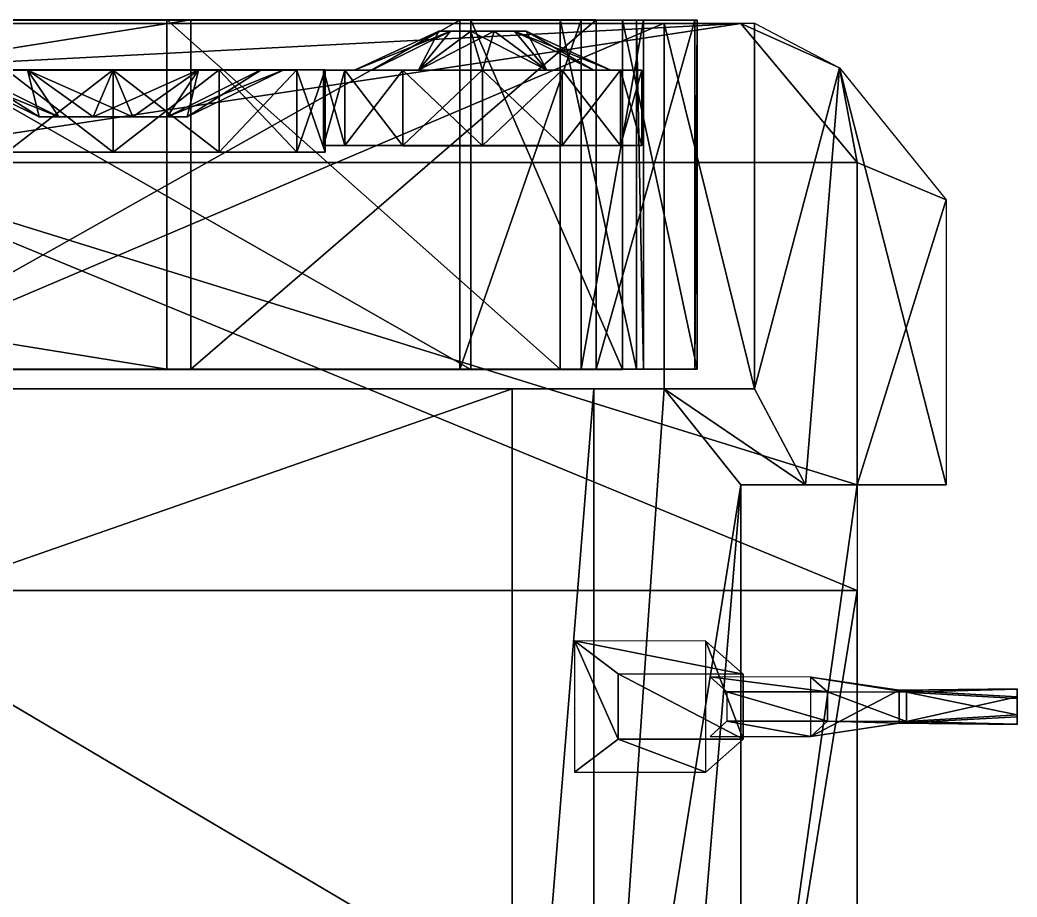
# Model space of a CAD drawing. Extents: x -192 to 185, y -71 to 71.
# Drawn here: x 105.3 to 185.2, y 0.1 to 70.4 of the extents above; entities that cross this region are included whole.
import ezdxf

# ---------------------------------------------------------------- set-up
doc = ezdxf.new("R2010")
doc.units = 0
doc.layers.add('Fezulaj', color=9, linetype='CONTINUOUS')
doc.layers.add('gus032', color=9, linetype='CONTINUOUS')

msp = doc.modelspace()

# ---------------------------------------------------------------- linework, layer by layer
at = {"layer": 'Fezulaj', "color": 9}
for points in [[(163.078125, 70.093742, 59.671879), (-51.34375, 58.96875, 75.421875), (83.6875, 70.09375, 59.671879)], [(163.078125, 70.093742, 59.671879), (89.203125, 58.968746, 75.421875), (-51.34375, 58.96875, 75.421875)], [(163.078125, 70.093742, 59.671879), (83.6875, 70.09375, 59.671879), (88.046875, 70.09375, 52.609379)], [(88.046875, 70.09375, 52.609379), (156.9375, 70.109367, 49.296879), (163.078125, 70.093742, 59.671879)], [(88.046875, 40.828121, 52.593754), (88.046875, 70.09375, 52.609379), (156.9375, 70.109367, 49.296879)], [(156.9375, 70.109367, 49.296879), (156.9375, 40.843746, 49.281254), (88.046875, 40.828121, 52.593754)], [(163.078125, 70.093742, 59.671879), (172.40625, 58.968746, 75.421883), (89.203125, 58.968746, 75.421875)], [(163.078125, 70.093742, 59.671879), (156.9375, 70.109367, 49.296879), (164.171875, 70.109367, 49.281254)], [(164.171875, 40.843746, 49.265629), (156.9375, 40.843746, 49.281254), (156.9375, 70.109367, 49.296879)], [(156.9375, 70.109367, 49.296879), (164.171875, 70.109367, 49.281254), (164.171875, 40.843746, 49.265629)], [(164.171875, 70.109367, 49.281254), (170.96875, 66.531242, 52.546879), (163.078125, 70.093742, 59.671879)], [(172.40625, 58.968746, 75.421883), (163.078125, 70.093742, 59.671879), (170.96875, 66.531242, 52.546879)], [(164.171875, 40.843746, 49.265629), (164.171875, 70.109367, 49.281254), (170.96875, 66.531242, 52.546879)], [(132.140625, 66.359375, 27.562504), (138.890625, 69.484375, 26.625004), (139.828125, 69.46875, 30.125004)], [(132.140625, 66.359375, 27.562504), (133.515625, 66.359375, 22.437504), (138.890625, 69.484375, 26.625004)], [(139.828125, 69.46875, 30.125004), (133.515625, 66.359375, 32.687504), (132.140625, 66.359375, 27.562504)], [(138.890625, 69.484375, 26.625004), (133.515625, 66.359375, 22.437504), (137.265625, 66.359375, 18.671879)], [(137.265625, 66.359375, 36.453129), (133.515625, 66.359375, 32.687504), (139.828125, 69.46875, 30.125004)], [(137.265625, 66.359375, 18.671879), (141.453125, 69.484375, 24.062504), (138.890625, 69.484375, 26.625004)], [(137.265625, 66.359375, 18.671879), (142.390625, 66.359367, 17.296879), (141.453125, 69.484375, 24.062504)], [(137.265625, 66.359375, 36.453129), (139.828125, 69.46875, 30.125004), (143.328125, 69.468742, 31.062504)], [(143.328125, 69.468742, 31.062504), (142.390625, 66.359367, 37.828129), (137.265625, 66.359375, 36.453129)], [(145.890625, 69.468742, 28.500004), (139.828125, 69.46875, 30.125004), (138.890625, 69.484375, 26.625004)], [(145.890625, 69.468742, 28.500004), (138.890625, 69.484375, 26.625004), (141.453125, 69.484375, 24.062504)], [(145.890625, 69.468742, 28.500004), (143.328125, 69.468742, 31.062504), (139.828125, 69.46875, 30.125004)], [(147.53125, 66.359367, 18.671879), (144.953125, 69.484367, 25.000004), (141.453125, 69.484375, 24.062504)], [(141.453125, 69.484375, 24.062504), (142.390625, 66.359367, 17.296879), (147.53125, 66.359367, 18.671879)], [(145.890625, 69.468742, 28.500004), (141.453125, 69.484375, 24.062504), (144.953125, 69.484367, 25.000004)], [(147.53125, 66.359367, 36.453129), (142.390625, 66.359367, 37.828129), (143.328125, 69.468742, 31.062504)], [(147.53125, 66.359367, 36.453129), (143.328125, 69.468742, 31.062504), (145.890625, 69.468742, 28.500004)], [(147.53125, 66.359367, 18.671879), (151.28125, 66.359367, 22.437504), (144.953125, 69.484367, 25.000004)], [(152.65625, 66.359367, 27.562504), (145.890625, 69.468742, 28.500004), (144.953125, 69.484367, 25.000004)], [(144.953125, 69.484367, 25.000004), (151.28125, 66.359367, 22.437504), (152.65625, 66.359367, 27.562504)], [(152.65625, 66.359367, 27.562504), (151.28125, 66.359367, 32.687504), (145.890625, 69.468742, 28.500004)], [(145.890625, 69.468742, 28.500004), (151.28125, 66.359367, 32.687504), (147.53125, 66.359367, 36.453129)], [(98.078125, 66.375, 11.203128), (104.296875, 66.375, 4.968753), (105.953125, 66.375, 7.843753)], [(105.953125, 66.375, 7.843753), (100.953125, 66.375, 12.859378), (98.078125, 66.375, 11.203128)], [(99.109375, 66.375, 19.703127), (106.875, 62.624996, 18.109379), (108.453125, 62.624996, 24.031254)], [(108.453125, 62.624996, 24.031254), (100.953125, 66.359375, 26.531252), (99.109375, 66.375, 19.703127)], [(99.109375, 66.375, 19.703127), (100.953125, 66.375, 12.859378), (106.875, 62.624996, 18.109379)], [(106.875, 62.624996, 18.109379), (100.953125, 66.375, 12.859378), (105.953125, 66.375, 7.843753)], [(100.953125, 66.359375, 26.531252), (105.953125, 66.359375, 31.546877), (104.296875, 66.359375, 34.421879)], [(105.953125, 66.359375, 31.546877), (100.953125, 66.359375, 26.531252), (108.453125, 62.624996, 24.031254)], [(104.296875, 59.796871, 4.968753), (112.796875, 59.796871, 2.687503), (112.796875, 66.375, 2.703128)], [(112.796875, 66.375, 2.703128), (104.296875, 66.375, 4.968753), (104.296875, 59.796871, 4.968753)], [(104.296875, 66.375, 4.968753), (112.796875, 66.375, 2.703128), (112.796875, 66.375, 6.015628)], [(112.796875, 66.375, 6.015628), (105.953125, 66.375, 7.843753), (104.296875, 66.375, 4.968753)], [(112.796875, 59.781246, 36.687504), (104.296875, 59.781246, 34.421879), (104.296875, 66.359375, 34.421879)], [(104.296875, 66.359375, 34.421879), (112.796875, 66.359375, 36.703129), (112.796875, 59.781246, 36.687504)], [(112.796875, 66.359375, 36.703129), (104.296875, 66.359375, 34.421879), (105.953125, 66.359375, 31.546877)], [(105.953125, 66.375, 7.843753), (111.203125, 62.624996, 13.765628), (106.875, 62.624996, 18.109379)], [(105.953125, 66.375, 7.843753), (112.796875, 66.375, 6.015628), (111.203125, 62.624996, 13.765628)], [(105.953125, 66.359375, 31.546877), (112.796875, 66.359375, 33.375004), (112.796875, 66.359375, 36.703129)], [(105.953125, 66.359375, 31.546877), (108.453125, 62.624996, 24.031254), (114.390625, 62.624996, 25.625004)], [(114.390625, 62.624996, 25.625004), (112.796875, 66.359375, 33.375004), (105.953125, 66.359375, 31.546877)], [(119.640625, 66.375, 7.843753), (117.125, 62.624996, 15.359378), (111.203125, 62.624996, 13.765628)], [(111.203125, 62.624996, 13.765628), (112.796875, 66.375, 6.015628), (119.640625, 66.375, 7.843753)], [(112.796875, 59.796871, 2.687503), (121.296875, 59.796871, 4.968753), (121.296875, 66.375, 4.968753)], [(121.296875, 66.375, 4.968753), (112.796875, 66.375, 2.703128), (112.796875, 59.796871, 2.687503)], [(112.796875, 66.375, 2.703128), (121.296875, 66.375, 4.968753), (119.640625, 66.375, 7.843753)], [(119.640625, 66.375, 7.843753), (112.796875, 66.375, 6.015628), (112.796875, 66.375, 2.703128)], [(121.296875, 59.781246, 34.421879), (112.796875, 59.781246, 36.687504), (112.796875, 66.359375, 36.703129)], [(112.796875, 66.359375, 36.703129), (121.296875, 66.359375, 34.421879), (121.296875, 59.781246, 34.421879)], [(121.296875, 66.359375, 34.421879), (112.796875, 66.359375, 36.703129), (112.796875, 66.359375, 33.375004)], [(112.796875, 66.359375, 33.375004), (119.640625, 66.359375, 31.546879), (121.296875, 66.359375, 34.421879)], [(119.640625, 66.359375, 31.546879), (112.796875, 66.359375, 33.375004), (114.390625, 62.624996, 25.625004)], [(119.640625, 66.359375, 31.546879), (114.390625, 62.624996, 25.625004), (118.71875, 62.624996, 21.281254)], [(119.640625, 66.375, 7.843753), (124.640625, 66.375, 12.859379), (117.125, 62.624996, 15.359378)], [(126.484375, 66.375, 19.703129), (118.71875, 62.624996, 21.281254), (117.125, 62.624996, 15.359378)], [(117.125, 62.624996, 15.359378), (124.640625, 66.375, 12.859379), (126.484375, 66.375, 19.703129)], [(126.484375, 66.375, 19.703129), (124.640625, 66.359375, 26.531254), (118.71875, 62.624996, 21.281254)], [(118.71875, 62.624996, 21.281254), (124.640625, 66.359375, 26.531254), (119.640625, 66.359375, 31.546879)], [(124.640625, 66.375, 12.859379), (119.640625, 66.375, 7.843753), (121.296875, 66.375, 4.968753)], [(127.515625, 66.359375, 28.203129), (121.296875, 66.359375, 34.421879), (119.640625, 66.359375, 31.546879)], [(119.640625, 66.359375, 31.546879), (124.640625, 66.359375, 26.531254), (127.515625, 66.359375, 28.203129)], [(121.296875, 59.796871, 4.968753), (127.515625, 59.781246, 11.187504), (127.515625, 66.375, 11.203129)], [(127.515625, 66.375, 11.203129), (121.296875, 66.375, 4.968753), (121.296875, 59.796871, 4.968753)], [(121.296875, 66.375, 4.968753), (127.515625, 66.375, 11.203129), (124.640625, 66.375, 12.859379)], [(127.515625, 59.781246, 28.187504), (121.296875, 59.781246, 34.421879), (121.296875, 66.359375, 34.421879)], [(121.296875, 66.359375, 34.421879), (127.515625, 66.359375, 28.203129), (127.515625, 59.781246, 28.187504)], [(129.796875, 66.375, 19.703129), (127.515625, 66.359375, 28.203129), (124.640625, 66.359375, 26.531254)], [(124.640625, 66.359375, 26.531254), (126.484375, 66.375, 19.703129), (129.796875, 66.375, 19.703129)], [(126.484375, 66.375, 19.703129), (124.640625, 66.375, 12.859379), (127.515625, 66.375, 11.203129)], [(127.515625, 66.375, 11.203129), (129.796875, 66.375, 19.703129), (126.484375, 66.375, 19.703129)], [(127.515625, 66.359375, 28.203129), (129.796875, 66.375, 19.703129), (129.796875, 59.781246, 19.687504)], [(127.515625, 59.781246, 11.187504), (129.796875, 59.781246, 19.687504), (129.796875, 66.375, 19.703129)], [(129.796875, 66.375, 19.703129), (127.515625, 66.375, 11.203129), (127.515625, 59.781246, 11.187504)], [(129.796875, 59.781246, 19.687504), (127.515625, 59.781246, 28.187504), (127.515625, 66.359375, 28.203129)], [(131.359375, 60.312496, 33.937504), (129.640625, 60.312496, 27.562504), (129.640625, 66.359375, 27.562504)], [(129.640625, 66.359375, 27.562504), (131.359375, 66.359375, 33.937504), (131.359375, 60.312496, 33.937504)], [(129.640625, 60.312496, 27.562504), (131.359375, 60.312496, 21.187504), (131.359375, 66.359375, 21.187504)], [(131.359375, 66.359375, 21.187504), (129.640625, 66.359375, 27.562504), (129.640625, 60.312496, 27.562504)], [(131.359375, 66.359375, 33.937504), (129.640625, 66.359375, 27.562504), (132.140625, 66.359375, 27.562504)], [(129.640625, 66.359375, 27.562504), (131.359375, 66.359375, 21.187504), (133.515625, 66.359375, 22.437504)], [(133.515625, 66.359375, 22.437504), (132.140625, 66.359375, 27.562504), (129.640625, 66.359375, 27.562504)], [(136.015625, 60.296871, 38.609379), (131.359375, 60.312496, 33.937504), (131.359375, 66.359375, 33.937504)], [(131.359375, 66.359375, 33.937504), (136.015625, 66.359375, 38.609379), (136.015625, 60.296871, 38.609379)], [(131.359375, 60.312496, 21.187504), (136.015625, 60.312496, 16.515629), (136.015625, 66.359375, 16.515629)], [(136.015625, 66.359375, 16.515629), (131.359375, 66.359375, 21.187504), (131.359375, 60.312496, 21.187504)], [(136.015625, 66.359375, 38.609379), (131.359375, 66.359375, 33.937504), (133.515625, 66.359375, 32.687504)], [(132.140625, 66.359375, 27.562504), (133.515625, 66.359375, 32.687504), (131.359375, 66.359375, 33.937504)], [(131.359375, 66.359375, 21.187504), (136.015625, 66.359375, 16.515629), (137.265625, 66.359375, 18.671879)], [(137.265625, 66.359375, 18.671879), (133.515625, 66.359375, 22.437504), (131.359375, 66.359375, 21.187504)], [(133.515625, 66.359375, 32.687504), (137.265625, 66.359375, 36.453129), (136.015625, 66.359375, 38.609379)], [(136.015625, 60.312496, 16.515629), (142.390625, 60.312496, 14.812504), (142.390625, 66.374992, 14.812504)], [(142.390625, 66.374992, 14.812504), (136.015625, 66.359375, 16.515629), (136.015625, 60.312496, 16.515629)], [(136.015625, 66.359375, 16.515629), (142.390625, 66.374992, 14.812504), (142.390625, 66.359367, 17.296879)], [(142.390625, 60.296871, 40.312504), (136.015625, 60.296871, 38.609379), (136.015625, 66.359375, 38.609379)], [(136.015625, 66.359375, 38.609379), (142.390625, 66.359367, 40.312504), (142.390625, 60.296871, 40.312504)], [(142.390625, 66.359367, 40.312504), (136.015625, 66.359375, 38.609379), (137.265625, 66.359375, 36.453129)], [(142.390625, 66.359367, 17.296879), (137.265625, 66.359375, 18.671879), (136.015625, 66.359375, 16.515629)], [(137.265625, 66.359375, 36.453129), (142.390625, 66.359367, 37.828129), (142.390625, 66.359367, 40.312504)], [(148.765625, 66.359367, 16.515629), (142.390625, 66.374992, 14.812504), (142.390625, 60.312496, 14.812504)], [(142.390625, 66.374992, 14.812504), (148.765625, 66.359367, 16.515629), (147.53125, 66.359367, 18.671879)], [(147.53125, 66.359367, 18.671879), (142.390625, 66.359367, 17.296879), (142.390625, 66.374992, 14.812504)], [(148.765625, 60.296871, 38.609379), (142.390625, 60.296871, 40.312504), (142.390625, 66.359367, 40.312504)], [(142.390625, 66.359367, 40.312504), (148.765625, 66.359367, 38.609379), (148.765625, 60.296871, 38.609379)], [(142.390625, 60.312496, 14.812504), (148.765625, 60.312496, 16.515629), (148.765625, 66.359367, 16.515629)], [(148.765625, 66.359367, 38.609379), (142.390625, 66.359367, 40.312504), (142.390625, 66.359367, 37.828129)], [(142.390625, 66.359367, 37.828129), (147.53125, 66.359367, 36.453129), (148.765625, 66.359367, 38.609379)], [(153.4375, 66.359367, 33.937504), (148.765625, 66.359367, 38.609379), (147.53125, 66.359367, 36.453129)], [(147.53125, 66.359367, 36.453129), (151.28125, 66.359367, 32.687504), (153.4375, 66.359367, 33.937504)], [(151.28125, 66.359367, 22.437504), (147.53125, 66.359367, 18.671879), (148.765625, 66.359367, 16.515629)], [(153.4375, 60.312496, 33.937504), (148.765625, 60.296871, 38.609379), (148.765625, 66.359367, 38.609379)], [(148.765625, 66.359367, 38.609379), (153.4375, 66.359367, 33.937504), (153.4375, 60.312496, 33.937504)], [(148.765625, 60.312496, 16.515629), (153.4375, 60.312496, 21.187504), (153.4375, 66.359367, 21.187504)], [(153.4375, 66.359367, 21.187504), (148.765625, 66.359367, 16.515629), (148.765625, 60.312496, 16.515629)], [(148.765625, 66.359367, 16.515629), (153.4375, 66.359367, 21.187504), (151.28125, 66.359367, 22.437504)], [(155.140625, 66.359367, 27.562504), (153.4375, 66.359367, 33.937504), (151.28125, 66.359367, 32.687504)], [(151.28125, 66.359367, 32.687504), (152.65625, 66.359367, 27.562504), (155.140625, 66.359367, 27.562504)], [(152.65625, 66.359367, 27.562504), (151.28125, 66.359367, 22.437504), (153.4375, 66.359367, 21.187504)], [(153.4375, 66.359367, 21.187504), (155.140625, 66.359367, 27.562504), (152.65625, 66.359367, 27.562504)], [(155.140625, 60.312496, 27.562504), (153.4375, 60.312496, 33.937504), (153.4375, 66.359367, 33.937504)], [(153.4375, 66.359367, 33.937504), (155.140625, 66.359367, 27.562504), (155.140625, 60.312496, 27.562504)], [(153.4375, 60.312496, 21.187504), (155.140625, 60.312496, 27.562504), (155.140625, 66.359367, 27.562504)], [(155.140625, 66.359367, 27.562504), (153.4375, 66.359367, 21.187504), (153.4375, 60.312496, 21.187504)], [(170.96875, 66.531242, 52.546879), (168.265625, 33.156246, 52.531254), (164.171875, 40.843746, 49.265629)], [(179.53125, 33.140621, 69.218758), (168.265625, 33.156246, 52.531254), (170.96875, 66.531242, 52.546879)], [(170.96875, 66.531242, 52.546879), (179.53125, 55.968746, 69.234383), (179.53125, 33.140621, 69.218758)], [(170.96875, 66.531242, 52.546879), (179.53125, 55.968746, 69.234383), (172.40625, 58.968746, 75.421883)], [(118.71875, 62.624996, 21.281254), (108.453125, 62.624996, 24.031254), (106.875, 62.624996, 18.109379)], [(118.71875, 62.624996, 21.281254), (106.875, 62.624996, 18.109379), (111.203125, 62.624996, 13.765628)], [(118.71875, 62.624996, 21.281254), (114.390625, 62.624996, 25.625004), (108.453125, 62.624996, 24.031254)], [(118.71875, 62.624996, 21.281254), (111.203125, 62.624996, 13.765628), (117.125, 62.624996, 15.359378)], [(131.359375, 60.312496, 21.187504), (129.640625, 60.312496, 27.562504), (131.359375, 60.312496, 33.937504)], [(142.390625, 60.312496, 14.812504), (136.015625, 60.312496, 16.515629), (131.359375, 60.312496, 21.187504)], [(142.390625, 60.312496, 14.812504), (131.359375, 60.312496, 21.187504), (131.359375, 60.312496, 33.937504)], [(131.359375, 60.312496, 33.937504), (136.015625, 60.296871, 38.609379), (142.390625, 60.296871, 40.312504)], [(131.359375, 60.312496, 33.937504), (142.390625, 60.296871, 40.312504), (153.4375, 60.312496, 33.937504)], [(142.390625, 60.312496, 14.812504), (131.359375, 60.312496, 33.937504), (153.4375, 60.312496, 33.937504)], [(153.4375, 60.312496, 21.187504), (148.765625, 60.312496, 16.515629), (142.390625, 60.312496, 14.812504)], [(142.390625, 60.296871, 40.312504), (148.765625, 60.296871, 38.609379), (153.4375, 60.312496, 33.937504)], [(153.4375, 60.312496, 21.187504), (142.390625, 60.312496, 14.812504), (153.4375, 60.312496, 33.937504)], [(155.140625, 60.312496, 27.562504), (153.4375, 60.312496, 21.187504), (153.4375, 60.312496, 33.937504)], [(112.796875, 59.796871, 2.687503), (104.296875, 59.796871, 4.968753), (98.078125, 59.781246, 11.187503)], [(112.796875, 59.796871, 2.687503), (98.078125, 59.781246, 11.187503), (98.078125, 59.781246, 28.187502)], [(112.796875, 59.796871, 2.687503), (98.078125, 59.781246, 28.187502), (127.515625, 59.781246, 28.187504)], [(98.078125, 59.781246, 28.187502), (104.296875, 59.781246, 34.421879), (112.796875, 59.781246, 36.687504)], [(98.078125, 59.781246, 28.187502), (112.796875, 59.781246, 36.687504), (127.515625, 59.781246, 28.187504)], [(127.515625, 59.781246, 11.187504), (121.296875, 59.796871, 4.968753), (112.796875, 59.796871, 2.687503)], [(127.515625, 59.781246, 11.187504), (112.796875, 59.796871, 2.687503), (127.515625, 59.781246, 28.187504)], [(112.796875, 59.781246, 36.687504), (121.296875, 59.781246, 34.421879), (127.515625, 59.781246, 28.187504)], [(129.796875, 59.781246, 19.687504), (127.515625, 59.781246, 11.187504), (127.515625, 59.781246, 28.187504)], [(89.203125, 58.968746, 75.421875), (172.40625, 58.968746, 75.421883), (172.40625, 33.140621, 75.406258)], [(89.203125, 58.968746, 75.421875), (172.40625, 33.140621, 75.406258), (172.40625, 24.687496, 75.406258)], [(89.203125, 58.968746, 75.421875), (172.40625, 24.687496, 75.406258), (89.203125, 24.687498, 75.40625)], [(172.40625, 33.140621, 75.406258), (172.40625, 58.968746, 75.421883), (179.53125, 55.968746, 69.234383)], [(179.53125, 55.968746, 69.234383), (179.53125, 33.140621, 69.218758), (172.40625, 33.140621, 75.406258)], [(-105.53125, 40.843754, 39.749996), (151.296875, 40.843746, 39.750004), (144.75, 40.843746, 21.406254)], [(144.75, 40.843746, 21.406254), (-88.578125, 40.843754, 21.406248), (-105.53125, 40.843754, 39.749996)], [(151.296875, 40.843746, 39.750004), (-105.53125, 40.843754, 39.749996), (88.046875, 40.828121, 52.593754)], [(-88.578125, -40.546871, 21.374998), (-88.578125, 40.843754, 21.406248), (144.75, 40.843746, 21.406254)], [(144.75, 40.843746, 21.406254), (144.75, -40.546879, 21.375004), (-88.578125, -40.546871, 21.374998)], [(156.9375, 40.843746, 49.281254), (151.296875, 40.843746, 39.750004), (88.046875, 40.828121, 52.593754)], [(144.75, -40.546879, 21.375004), (144.75, 40.843746, 21.406254), (151.296875, 40.843746, 39.750004)], [(151.296875, 40.843746, 39.750004), (151.296875, -40.562504, 39.718754), (144.75, -40.546879, 21.375004)], [(156.9375, 40.843746, 49.281254), (163.078125, 33.140621, 59.656254), (151.296875, -40.562504, 39.718754)], [(151.296875, 40.843746, 39.750004), (156.9375, 40.843746, 49.281254), (151.296875, -40.562504, 39.718754)], [(168.265625, 33.156246, 52.531254), (163.078125, 33.140621, 59.656254), (156.9375, 40.843746, 49.281254)], [(156.9375, 40.843746, 49.281254), (164.171875, 40.843746, 49.265629), (168.265625, 33.156246, 52.531254)], [(163.078125, 33.140621, 59.656254), (156.9375, -40.562504, 49.234379), (151.296875, -40.562504, 39.718754)], [(163.078125, 33.140621, 59.656254), (163.078125, -32.890629, 59.625004), (156.9375, -40.562504, 49.234379)], [(179.53125, 33.140621, 69.218758), (168.265625, 33.156246, 52.531254), (163.078125, 33.140621, 59.656254)], [(172.40625, 33.140621, 75.406258), (172.40625, 24.687496, 75.406258), (163.078125, -32.890629, 59.625004)], [(163.078125, 33.140621, 59.656254), (172.40625, 33.140621, 75.406258), (163.078125, -32.890629, 59.625004)], [(163.078125, 33.140621, 59.656254), (172.40625, 33.140621, 75.406258), (179.53125, 33.140621, 69.218758)], [(172.40625, -24.453129, 77.234383), (89.203125, -24.453127, 77.234375), (89.203125, 24.687498, 77.265625)], [(89.203125, 24.687498, 77.265625), (172.40625, 24.687496, 77.265633), (172.40625, -24.453129, 77.234383)], [(172.40625, 24.687496, 77.265633), (89.203125, 24.687498, 77.265625), (89.203125, 24.687498, 75.40625)], [(89.203125, 24.687498, 75.40625), (172.40625, 24.687496, 75.406258), (172.40625, 24.687496, 77.265633)], [(172.40625, 24.687496, 75.406258), (172.40625, -24.453129, 75.375008), (163.078125, -32.890629, 59.625004)], [(172.40625, 24.687496, 75.406258), (172.40625, -24.453129, 75.375008), (172.40625, -24.453129, 77.234383)], [(172.40625, -24.453129, 77.234383), (172.40625, 24.687496, 77.265633), (172.40625, 24.687496, 75.406258)], [(149.75, 20.656246, 40.656254), (149.75, 10.156246, 40.656254), (153.265625, 12.796871, 39.218754)], [(153.265625, 12.796871, 39.218754), (153.265625, 18.015621, 39.234379), (149.75, 20.656246, 40.656254)], [(149.75, 20.656246, 40.656254), (153.265625, 18.015621, 39.234379), (163.265625, 17.999996, 55.156254)], [(163.265625, 17.999996, 55.156254), (160.28125, 20.640621, 57.656254), (149.75, 20.656246, 40.656254)], [(160.28125, 20.640621, 57.656254), (163.265625, 17.999996, 55.156254), (163.265625, 12.79687, 55.156254)], [(163.265625, 12.79687, 55.156254), (160.28125, 10.14062, 57.656254), (160.28125, 20.640621, 57.656254)], [(153.265625, 18.015621, 39.234379), (153.265625, 12.796871, 39.218754), (163.265625, 12.79687, 55.156254)], [(163.265625, 12.79687, 55.156254), (163.265625, 17.999996, 55.156254), (153.265625, 18.015621, 39.234379)], [(160.625, 17.781246, 56.250004), (161.96875, 16.578121, 55.125004), (170.015625, 16.578121, 68.359383)], [(170.015625, 16.578121, 68.359383), (168.671875, 17.765621, 69.484383), (160.625, 17.781246, 56.250004)], [(168.671875, 17.765621, 69.484383), (170.015625, 16.578121, 68.359383), (176.34375, 16.562496, 72.890633)], [(176.34375, 16.562496, 72.890633), (175.765625, 16.703121, 74.593758), (168.671875, 17.765621, 69.484383)], [(168.671875, 13.01562, 69.484383), (168.671875, 17.765621, 69.484383), (175.765625, 16.703121, 74.593758)], [(185.203125, 16.828119, 74.656258), (175.765625, 16.703121, 74.593758), (176.34375, 16.562496, 72.890633)], [(175.765625, 16.703121, 74.593758), (185.203125, 16.828119, 74.656258), (185.203125, 16.187494, 75.343758)], [(176.34375, 16.562496, 72.890633), (185.203125, 16.781244, 74.015633), (185.203125, 16.828119, 74.656258)], [(176.34375, 16.562496, 72.890633), (185.203125, 16.046869, 73.343758), (185.203125, 16.781244, 74.015633)], [(185.203125, 16.828119, 74.656258), (185.203125, 16.781244, 74.015633), (185.203125, 16.046869, 73.343758)], [(185.203125, 16.828119, 74.656258), (185.203125, 16.046869, 73.343758), (185.203125, 13.999995, 74.015633)], [(185.203125, 16.828119, 74.656258), (185.203125, 13.999995, 74.015633), (185.203125, 14.57812, 75.343758)], [(185.203125, 16.187494, 75.343758), (185.203125, 16.828119, 74.656258), (185.203125, 14.57812, 75.343758)], [(161.96875, 16.578121, 55.125004), (161.96875, 14.218745, 55.125004), (170.015625, 14.218745, 68.359383)], [(170.015625, 14.218745, 68.359383), (170.015625, 16.578121, 68.359383), (161.96875, 16.578121, 55.125004)], [(175.765625, 16.703121, 74.593758), (175.765625, 14.07812, 74.593758), (168.671875, 13.01562, 69.484383)], [(170.015625, 16.578121, 68.359383), (170.015625, 14.218745, 68.359383), (176.34375, 14.20312, 72.890633)], [(176.34375, 14.20312, 72.890633), (176.34375, 16.562496, 72.890633), (170.015625, 16.578121, 68.359383)], [(175.765625, 14.07812, 74.593758), (175.765625, 16.703121, 74.593758), (185.203125, 16.187494, 75.343758)], [(185.203125, 16.187494, 75.343758), (185.203125, 14.57812, 75.343758), (175.765625, 14.07812, 74.593758)], [(176.34375, 16.562496, 72.890633), (176.34375, 14.20312, 72.890633), (185.203125, 14.73437, 73.343758)], [(185.203125, 14.73437, 73.343758), (185.203125, 16.046869, 73.343758), (176.34375, 16.562496, 72.890633)], [(185.203125, 16.046869, 73.343758), (185.203125, 14.73437, 73.343758), (185.203125, 13.999995, 74.015633)], [(175.765625, 14.07812, 74.593758), (185.203125, 14.57812, 75.343758), (185.203125, 13.95312, 74.656258)], [(176.34375, 14.20312, 72.890633), (185.203125, 13.999995, 74.015633), (185.203125, 14.73437, 73.343758)], [(185.203125, 13.999995, 74.015633), (185.203125, 13.95312, 74.656258), (185.203125, 14.57812, 75.343758)], [(161.96875, 14.218745, 55.125004), (160.625, 13.01562, 56.250004), (168.671875, 13.01562, 69.484383)], [(168.671875, 13.01562, 69.484383), (170.015625, 14.218745, 68.359383), (161.96875, 14.218745, 55.125004)], [(170.015625, 14.218745, 68.359383), (168.671875, 13.01562, 69.484383), (175.765625, 14.07812, 74.593758)], [(175.765625, 14.07812, 74.593758), (176.34375, 14.20312, 72.890633), (170.015625, 14.218745, 68.359383)], [(176.34375, 14.20312, 72.890633), (175.765625, 14.07812, 74.593758), (185.203125, 13.95312, 74.656258)], [(185.203125, 13.95312, 74.656258), (185.203125, 13.999995, 74.015633), (176.34375, 14.20312, 72.890633)], [(153.265625, 12.796871, 39.218754), (149.75, 10.156246, 40.656254), (160.28125, 10.14062, 57.656254)], [(160.28125, 10.14062, 57.656254), (163.265625, 12.79687, 55.156254), (153.265625, 12.796871, 39.218754)]]:
    msp.add_3dface(points, dxfattribs=at)
at = {"layer": 'gus032', "color": 9}
for points in [[(119.015625, 70.375, -0.312497), (-57.34375, 70.375, -0.312502), (-57.34375, 42.421875, -0.328127)], [(-57.34375, 42.421875, -0.328127), (119.015625, 42.421871, -0.328122), (119.015625, 70.375, -0.312497)], [(-57.34375, 70.375, -0.312502), (119.015625, 70.375, -0.312497), (-55.921875, 70.375, 3.499999)], [(-55.921875, 70.375, 3.499999), (117.09375, 70.375, 3.046878), (117.09375, 42.421871, 3.031253)], [(117.09375, 42.421871, 3.031253), (-55.921875, 42.421875, 3.484374), (-55.921875, 70.375, 3.499999)], [(119.015625, 70.375, -0.312497), (117.09375, 70.375, 3.046878), (-55.921875, 70.375, 3.499999)], [(140.5625, 70.359375, 40.843754), (90.921875, 70.359375, 35.953129), (90.921875, 42.406246, 35.937504)], [(90.921875, 42.406246, 35.937504), (140.5625, 42.390621, 40.828129), (140.5625, 70.359375, 40.843754)], [(92.34375, 70.359375, 39.578129), (90.921875, 70.359375, 35.953129), (140.5625, 70.359375, 40.843754)], [(92.34375, 70.359375, 39.578129), (141.453125, 70.359375, 44.125004), (141.453125, 42.390621, 44.109379)], [(141.453125, 42.390621, 44.109379), (92.34375, 42.390621, 39.562504), (92.34375, 70.359375, 39.578129)], [(141.453125, 70.359375, 44.125004), (92.34375, 70.359375, 39.578129), (140.5625, 70.359375, 40.843754)], [(117.09375, 70.375, 3.046878), (148.59375, 70.374992, 15.984379), (148.59375, 42.406246, 15.968754)], [(148.59375, 42.406246, 15.968754), (117.09375, 42.421871, 3.031253), (117.09375, 70.375, 3.046878)], [(119.015625, 70.375, -0.312497), (148.59375, 70.374992, 15.984379), (117.09375, 70.375, 3.046878)], [(151.5, 70.374992, 12.890629), (119.015625, 70.375, -0.312497), (119.015625, 42.421871, -0.328122)], [(119.015625, 70.375, -0.312497), (151.5, 70.374992, 12.890629), (148.59375, 70.374992, 15.984379)], [(119.015625, 42.421871, -0.328122), (151.5, 42.406246, 12.875004), (151.5, 70.374992, 12.890629)], [(150.296875, 70.359367, 38.843754), (140.5625, 70.359375, 40.843754), (140.5625, 42.390621, 40.828129)], [(141.453125, 70.359375, 44.125004), (140.5625, 70.359375, 40.843754), (150.296875, 70.359367, 38.843754)], [(140.5625, 42.390621, 40.828129), (150.296875, 42.406246, 38.828129), (150.296875, 70.359367, 38.843754)], [(141.453125, 70.359375, 44.125004), (153.609375, 70.359367, 41.234379), (153.609375, 42.390621, 41.218754)], [(153.609375, 42.390621, 41.218754), (141.453125, 42.390621, 44.109379), (141.453125, 70.359375, 44.125004)], [(153.609375, 70.359367, 41.234379), (141.453125, 70.359375, 44.125004), (150.296875, 70.359367, 38.843754)], [(148.59375, 70.374992, 15.984379), (154.71875, 70.359367, 21.406254), (154.71875, 42.406246, 21.390629)], [(154.71875, 42.406246, 21.390629), (148.59375, 42.406246, 15.968754), (148.59375, 70.374992, 15.984379)], [(159.40625, 70.359367, 21.078129), (154.71875, 70.359367, 21.406254), (148.59375, 70.374992, 15.984379)], [(151.5, 70.374992, 12.890629), (159.40625, 70.359367, 21.078129), (148.59375, 70.374992, 15.984379)], [(155.28125, 70.359367, 31.281254), (150.296875, 70.359367, 38.843754), (150.296875, 42.406246, 38.828129)], [(150.296875, 42.406246, 38.828129), (155.28125, 42.406246, 31.265629), (155.28125, 70.359367, 31.281254)], [(159.59375, 70.359367, 31.312504), (153.609375, 70.359367, 41.234379), (150.296875, 70.359367, 38.843754)], [(159.59375, 70.359367, 31.312504), (150.296875, 70.359367, 38.843754), (155.28125, 70.359367, 31.281254)], [(159.40625, 70.359367, 21.078129), (151.5, 70.374992, 12.890629), (151.5, 42.406246, 12.875004)], [(151.5, 42.406246, 12.875004), (159.40625, 42.406246, 21.062504), (159.40625, 70.359367, 21.078129)], [(153.609375, 70.359367, 41.234379), (159.59375, 70.359367, 31.312504), (159.59375, 42.406246, 31.296879)], [(159.59375, 42.406246, 31.296879), (153.609375, 42.390621, 41.218754), (153.609375, 70.359367, 41.234379)], [(154.71875, 70.359367, 21.406254), (155.28125, 70.359367, 31.281254), (155.28125, 42.406246, 31.265629)], [(155.28125, 42.406246, 31.265629), (154.71875, 42.406246, 21.390629), (154.71875, 70.359367, 21.406254)], [(159.59375, 70.359367, 31.312504), (155.28125, 70.359367, 31.281254), (154.71875, 70.359367, 21.406254)], [(159.40625, 70.359367, 21.078129), (159.59375, 70.359367, 31.312504), (154.71875, 70.359367, 21.406254)], [(159.59375, 70.359367, 31.312504), (159.40625, 70.359367, 21.078129), (159.40625, 42.406246, 21.062504)], [(159.40625, 42.406246, 21.062504), (159.59375, 42.406246, 31.296879), (159.59375, 70.359367, 31.312504)], [(-55.921875, 42.421875, 3.484374), (119.015625, 42.421871, -0.328122), (-57.34375, 42.421875, -0.328127)], [(-55.921875, 42.421875, 3.484374), (117.09375, 42.421871, 3.031253), (119.015625, 42.421871, -0.328122)], [(140.5625, 42.390621, 40.828129), (90.921875, 42.406246, 35.937504), (92.34375, 42.390621, 39.562504)], [(140.5625, 42.390621, 40.828129), (92.34375, 42.390621, 39.562504), (141.453125, 42.390621, 44.109379)], [(117.09375, 42.421871, 3.031253), (148.59375, 42.406246, 15.968754), (119.015625, 42.421871, -0.328122)], [(148.59375, 42.406246, 15.968754), (151.5, 42.406246, 12.875004), (119.015625, 42.421871, -0.328122)], [(150.296875, 42.406246, 38.828129), (140.5625, 42.390621, 40.828129), (141.453125, 42.390621, 44.109379)], [(150.296875, 42.406246, 38.828129), (141.453125, 42.390621, 44.109379), (153.609375, 42.390621, 41.218754)], [(148.59375, 42.406246, 15.968754), (154.71875, 42.406246, 21.390629), (159.40625, 42.406246, 21.062504)], [(148.59375, 42.406246, 15.968754), (159.40625, 42.406246, 21.062504), (151.5, 42.406246, 12.875004)], [(150.296875, 42.406246, 38.828129), (153.609375, 42.390621, 41.218754), (159.59375, 42.406246, 31.296879)], [(155.28125, 42.406246, 31.265629), (150.296875, 42.406246, 38.828129), (159.59375, 42.406246, 31.296879)], [(154.71875, 42.406246, 21.390629), (155.28125, 42.406246, 31.265629), (159.59375, 42.406246, 31.296879)], [(154.71875, 42.406246, 21.390629), (159.59375, 42.406246, 31.296879), (159.40625, 42.406246, 21.062504)]]:
    msp.add_3dface(points, dxfattribs=at)

doc.saveas('drawing.dxf')
